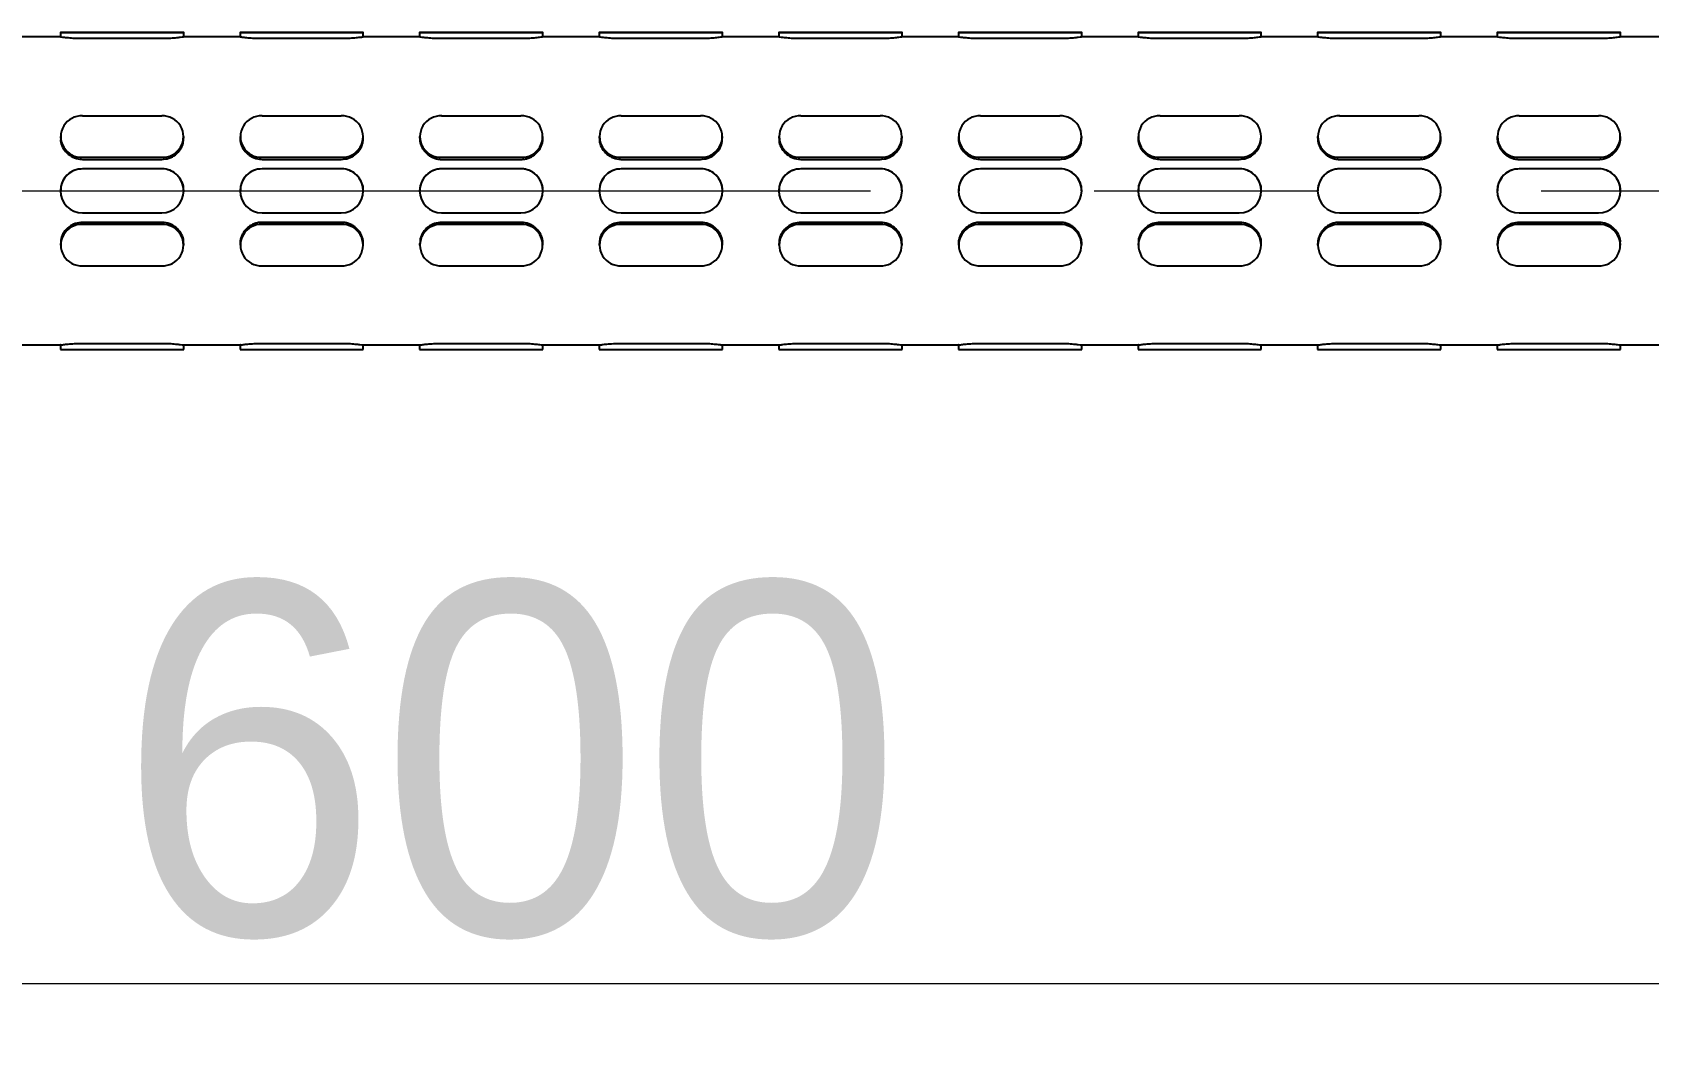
# Model space of a CAD drawing. Extents: x 0 to 3255, y 0 to 2385.
# Drawn here: x 1625.6 to 1809.2, y 1131.6 to 1246.5 of the extents above; entities that cross this region are included whole.
import ezdxf

# ---------------------------------------------------------------- set-up
doc = ezdxf.new("R2010")
doc.units = 0
doc.header["$LTSCALE"] = 10
doc.header["$MEASUREMENT"] = 0
doc.header["$PDMODE"] = 3
doc.header["$PDSIZE"] = -10
doc.linetypes.add('CENTERX2', pattern=[20.32, 12.7, -2.54, 2.54, -2.54])
doc.layers.get('0').update_dxf_attribs({"linetype": 'CONTINUOUS'})
doc.layers.get('DEFPOINTS').update_dxf_attribs({"linetype": 'CONTINUOUS'})
doc.layers.add('10', color=7, linetype='CONTINUOUS')
doc.layers.add('中心线层', color=1, linetype='CENTERX2', lineweight=25)
doc.styles.add('Daelim Dimension', font='')
doc.styles.get('Daelim Dimension').set_extended_font_data('나눔고딕')
doc.dimstyles.new('DEFAULT', dxfattribs={"dimscale": 2, "dimtxt": 2, "dimasz": 2, "dimexe": 0, "dimexo": 2, "dimgap": 1, "dimtad": 1, "dimdec": 0, "dimzin": 9, "dimdsep": 46, "dimtxsty": 'Daelim Dimension', "dimcen": 0.5, "dimclrd": 5, "dimclre": 5, "dimclrt": 256, "dimadec": 1, "dimazin": 0, "dimtfac": 1, "dimtdec": 0, "dimtix": 1, "dimtmove": 0, "dimatfit": 3, "dimfxl": 1, "dimtolj": 1, "dimtzin": 1, "dimlwd": 9, "dimlwe": 9, "dimarcsym": 0})

# ---------------------------------------------------------------- blocks, each defined once
blk = doc.blocks.new('*D4')
at = {"layer": '10', "color": 5, "lineweight": 9, "transparency": 16777216}
for p, q in [((1365.83, 1162.5), (1365.83, 1138.5)), ((1966.83, 1162.5), (1966.83, 1138.5)), ((1369.83, 1138.5), (1962.83, 1138.5))]:
    blk.add_line(p, q, dxfattribs=at)
at = {"layer": '10', "color": 5, "transparency": 16777216}
for points in [[(1369.83, 1139.17), (1369.83, 1137.83), (1365.83, 1138.5)], [(1962.83, 1139.17), (1962.83, 1137.83), (1966.83, 1138.5)]]:
    blk.add_solid(points, dxfattribs=at)
at = {"layer": 'DEFPOINTS', "color": 0, "transparency": 16777216}
for p in [(1365.83, 1166.5), (1966.83, 1166.5), (1966.83, 1138.5)]:
    blk.add_point(p, dxfattribs=at)
at = {"layer": '10', "color": 7, "transparency": 16777216, "insert": (1679.9, 1184.05), "char_height": 40, "attachment_point": 2, "style": 'Daelim Dimension'}
blk.add_mtext('\\A1;600', dxfattribs=at)

msp = doc.modelspace()

# ---------------------------------------------------------------- linework, layer by layer
at = {"color": 7, "linetype": 'Continuous', "lineweight": 25}
for p, q in [((1628.87, 1246), (1622.4, 1246)), ((1628.83, 1246.5), (1628.83, 1246)), ((1640.33, 1246.5), (1631.33, 1246.5)), ((1631.33, 1246.5), (1640.33, 1246.5)), ((1631.33, 1245.82), (1640.33, 1245.82)), ((1649.24, 1246), (1642.8, 1246)), ((1642.83, 1246), (1642.83, 1246.5)), ((1649.23, 1246.5), (1649.23, 1246)), ((1660.73, 1246.5), (1651.73, 1246.5)), ((1651.73, 1246.5), (1660.73, 1246.5)), ((1651.73, 1245.82), (1660.73, 1245.82)), ((1663.23, 1246), (1663.23, 1246.5)), ((1669.67, 1246), (1663.23, 1246)), ((1669.63, 1246.5), (1669.63, 1246)), ((1681.13, 1246.5), (1672.13, 1246.5)), ((1672.13, 1246.5), (1681.13, 1246.5)), ((1672.13, 1245.82), (1681.13, 1245.82)), ((1690.07, 1246), (1683.6, 1246)), ((1683.63, 1246), (1683.63, 1246.5)), ((1690.03, 1246.5), (1690.03, 1246)), ((1701.53, 1246.5), (1692.53, 1246.5)), ((1692.53, 1246.5), (1701.53, 1246.5)), ((1692.53, 1245.82), (1701.53, 1245.82)), ((1710.47, 1246), (1704, 1246)), ((1704.03, 1246), (1704.03, 1246.5)), ((1710.43, 1246.5), (1710.43, 1246)), ((1721.93, 1246.5), (1712.93, 1246.5)), ((1712.93, 1246.5), (1721.93, 1246.5)), ((1712.93, 1245.82), (1721.93, 1245.82)), ((1730.87, 1246), (1724.4, 1246)), ((1724.43, 1246), (1724.43, 1246.5)), ((1730.83, 1246.5), (1730.83, 1246)), ((1742.33, 1246.5), (1733.33, 1246.5)), ((1733.33, 1246.5), (1742.33, 1246.5)), ((1733.33, 1245.82), (1742.33, 1245.82)), ((1751.27, 1246), (1744.8, 1246)), ((1744.83, 1246), (1744.83, 1246.5)), ((1751.23, 1246.5), (1751.23, 1246)), ((1762.73, 1246.5), (1753.73, 1246.5)), ((1753.73, 1246.5), (1762.73, 1246.5)), ((1753.73, 1245.82), (1762.73, 1245.82)), ((1771.67, 1246), (1765.2, 1246)), ((1765.23, 1246), (1765.23, 1246.5)), ((1771.63, 1246.5), (1771.63, 1246)), ((1783.13, 1246.5), (1774.13, 1246.5)), ((1774.13, 1246.5), (1783.13, 1246.5)), ((1774.13, 1245.82), (1783.13, 1245.82)), ((1792.07, 1246), (1785.6, 1246)), ((1785.63, 1246), (1785.63, 1246.5)), ((1792.03, 1246.5), (1792.03, 1246)), ((1803.53, 1246.5), (1794.53, 1246.5)), ((1794.53, 1246.5), (1803.53, 1246.5)), ((1794.53, 1245.82), (1803.53, 1245.82)), ((1812.47, 1246), (1806, 1246)), ((1806.03, 1246), (1806.03, 1246.5)), ((1640.33, 1237), (1631.33, 1237)), ((1660.73, 1237), (1651.73, 1237)), ((1681.13, 1237), (1672.13, 1237)), ((1701.53, 1237), (1692.53, 1237)), ((1721.93, 1237), (1712.93, 1237)), ((1742.33, 1237), (1733.33, 1237)), ((1762.73, 1237), (1753.73, 1237)), ((1783.13, 1237), (1774.13, 1237)), ((1803.53, 1237), (1794.53, 1237)), ((1628.83, 1234.66), (1628.83, 1234.48)), ((1642.83, 1234.48), (1642.83, 1234.66)), ((1649.23, 1234.66), (1649.23, 1234.48)), ((1663.23, 1234.48), (1663.23, 1234.66)), ((1669.63, 1234.66), (1669.63, 1234.48)), ((1683.63, 1234.48), (1683.63, 1234.66)), ((1690.03, 1234.66), (1690.03, 1234.48)), ((1704.03, 1234.48), (1704.03, 1234.66)), ((1710.43, 1234.66), (1710.43, 1234.48)), ((1724.43, 1234.48), (1724.43, 1234.66)), ((1730.83, 1234.66), (1730.83, 1234.48)), ((1744.83, 1234.48), (1744.83, 1234.66)), ((1751.23, 1234.66), (1751.23, 1234.48)), ((1765.23, 1234.48), (1765.23, 1234.66)), ((1771.63, 1234.66), (1771.63, 1234.48)), ((1785.63, 1234.48), (1785.63, 1234.66)), ((1792.03, 1234.66), (1792.03, 1234.48)), ((1806.03, 1234.48), (1806.03, 1234.66)), ((1631.33, 1232.31), (1640.33, 1232.31)), ((1631.33, 1232.07), (1640.33, 1232.07)), ((1651.73, 1232.31), (1660.73, 1232.31)), ((1651.73, 1232.07), (1660.73, 1232.07)), ((1672.13, 1232.31), (1681.13, 1232.31)), ((1672.13, 1232.07), (1681.13, 1232.07)), ((1692.53, 1232.31), (1701.53, 1232.31)), ((1692.53, 1232.07), (1701.53, 1232.07)), ((1712.93, 1232.31), (1721.93, 1232.31)), ((1712.93, 1232.07), (1721.93, 1232.07)), ((1733.33, 1232.31), (1742.33, 1232.31)), ((1733.33, 1232.07), (1742.33, 1232.07)), ((1753.73, 1232.31), (1762.73, 1232.31)), ((1753.73, 1232.07), (1762.73, 1232.07)), ((1774.13, 1232.31), (1783.13, 1232.31)), ((1774.13, 1232.07), (1783.13, 1232.07)), ((1794.53, 1232.31), (1803.53, 1232.31)), ((1794.53, 1232.07), (1803.53, 1232.07)), ((1640.33, 1231), (1631.33, 1231)), ((1640.33, 1231), (1631.33, 1231)), ((1660.73, 1231), (1651.73, 1231)), ((1660.73, 1231), (1651.73, 1231)), ((1681.13, 1231), (1672.13, 1231)), ((1681.13, 1231), (1672.13, 1231)), ((1701.53, 1231), (1692.53, 1231)), ((1701.53, 1231), (1692.53, 1231)), ((1721.93, 1231), (1712.93, 1231)), ((1721.93, 1231), (1712.93, 1231)), ((1742.33, 1231), (1733.33, 1231)), ((1742.33, 1231), (1733.33, 1231)), ((1762.73, 1231), (1753.73, 1231)), ((1762.73, 1231), (1753.73, 1231)), ((1783.13, 1231), (1774.13, 1231)), ((1783.13, 1231), (1774.13, 1231)), ((1803.53, 1231), (1794.53, 1231)), ((1803.53, 1231), (1794.53, 1231)), ((1628.83, 1228.5), (1628.83, 1228.5)), ((1642.83, 1228.5), (1642.83, 1228.5)), ((1649.23, 1228.5), (1649.23, 1228.5)), ((1663.23, 1228.5), (1663.23, 1228.5)), ((1669.63, 1228.5), (1669.63, 1228.5)), ((1683.63, 1228.5), (1683.63, 1228.5)), ((1690.03, 1228.5), (1690.03, 1228.5)), ((1704.03, 1228.5), (1704.03, 1228.5)), ((1710.43, 1228.5), (1710.43, 1228.5)), ((1724.43, 1228.5), (1724.43, 1228.5)), ((1730.83, 1228.5), (1730.83, 1228.5)), ((1744.83, 1228.5), (1744.83, 1228.5)), ((1751.23, 1228.5), (1751.23, 1228.5)), ((1765.23, 1228.5), (1765.23, 1228.5)), ((1771.63, 1228.5), (1771.63, 1228.5)), ((1785.63, 1228.5), (1785.63, 1228.5)), ((1792.03, 1228.5), (1792.03, 1228.5)), ((1806.03, 1228.5), (1806.03, 1228.5)), ((1631.33, 1226), (1640.33, 1226)), ((1640.33, 1224.92), (1631.33, 1224.92)), ((1640.33, 1224.69), (1631.33, 1224.69)), ((1651.73, 1226), (1660.73, 1226)), ((1660.73, 1224.92), (1651.73, 1224.92)), ((1660.73, 1224.69), (1651.73, 1224.69)), ((1672.13, 1226), (1681.13, 1226)), ((1681.13, 1224.92), (1672.13, 1224.92)), ((1681.13, 1224.69), (1672.13, 1224.69)), ((1692.53, 1226), (1701.53, 1226)), ((1701.53, 1224.92), (1692.53, 1224.92)), ((1701.53, 1224.69), (1692.53, 1224.69)), ((1712.93, 1226), (1721.93, 1226)), ((1721.93, 1224.92), (1712.93, 1224.92)), ((1721.93, 1224.69), (1712.93, 1224.69)), ((1733.33, 1226), (1742.33, 1226)), ((1742.33, 1224.92), (1733.33, 1224.92)), ((1742.33, 1224.69), (1733.33, 1224.69)), ((1753.73, 1226), (1762.73, 1226)), ((1762.73, 1224.92), (1753.73, 1224.92)), ((1762.73, 1224.69), (1753.73, 1224.69)), ((1774.13, 1226), (1783.13, 1226)), ((1783.13, 1224.92), (1774.13, 1224.92)), ((1783.13, 1224.69), (1774.13, 1224.69)), ((1794.53, 1226), (1803.53, 1226)), ((1803.53, 1224.92), (1794.53, 1224.92)), ((1803.53, 1224.69), (1794.53, 1224.69)), ((1628.83, 1222.52), (1628.83, 1222.34)), ((1642.83, 1222.34), (1642.83, 1222.52)), ((1649.23, 1222.51), (1649.23, 1222.34)), ((1663.23, 1222.34), (1663.23, 1222.51)), ((1669.63, 1222.52), (1669.63, 1222.34)), ((1683.63, 1222.34), (1683.63, 1222.52)), ((1690.03, 1222.52), (1690.03, 1222.34)), ((1704.03, 1222.34), (1704.03, 1222.52)), ((1710.43, 1222.52), (1710.43, 1222.34)), ((1724.43, 1222.34), (1724.43, 1222.52)), ((1730.83, 1222.51), (1730.83, 1222.34)), ((1744.83, 1222.34), (1744.83, 1222.51)), ((1751.23, 1222.52), (1751.23, 1222.34)), ((1765.23, 1222.34), (1765.23, 1222.52)), ((1771.63, 1222.51), (1771.63, 1222.34)), ((1785.63, 1222.34), (1785.63, 1222.51)), ((1792.03, 1222.52), (1792.03, 1222.34)), ((1806.03, 1222.34), (1806.03, 1222.52)), ((1631.33, 1219.99), (1640.33, 1219.99)), ((1651.73, 1219.99), (1660.73, 1219.99)), ((1672.13, 1219.99), (1681.13, 1219.99)), ((1692.53, 1219.99), (1701.53, 1219.99)), ((1712.93, 1219.99), (1721.93, 1219.99)), ((1733.33, 1219.99), (1742.33, 1219.99)), ((1753.73, 1219.99), (1762.73, 1219.99)), ((1774.13, 1219.99), (1783.13, 1219.99)), ((1794.53, 1219.99), (1803.53, 1219.99)), ((1622.4, 1211), (1628.87, 1211)), ((1628.83, 1211), (1628.83, 1210.5)), ((1631.33, 1211.18), (1640.33, 1211.18)), ((1631.33, 1210.5), (1640.33, 1210.5)), ((1642.8, 1211), (1649.27, 1211)), ((1642.83, 1210.5), (1642.83, 1211)), ((1649.23, 1211), (1649.23, 1210.5)), ((1651.73, 1211.18), (1660.73, 1211.18)), ((1651.73, 1210.5), (1660.73, 1210.5)), ((1663.2, 1211), (1669.67, 1211)), ((1663.23, 1210.5), (1663.23, 1211)), ((1669.63, 1211), (1669.63, 1210.5)), ((1672.13, 1211.18), (1681.13, 1211.18)), ((1672.13, 1210.5), (1681.13, 1210.5)), ((1683.6, 1211), (1690.04, 1211)), ((1683.63, 1210.5), (1683.63, 1211)), ((1690.03, 1211), (1690.03, 1210.5)), ((1692.53, 1211.18), (1701.53, 1211.18)), ((1692.53, 1210.5), (1701.53, 1210.5)), ((1704.03, 1211), (1710.47, 1211)), ((1704.03, 1210.5), (1704.03, 1211)), ((1710.43, 1211), (1710.43, 1210.5)), ((1712.93, 1211.18), (1721.93, 1211.18)), ((1712.93, 1210.5), (1721.93, 1210.5)), ((1724.4, 1211), (1730.87, 1211)), ((1724.43, 1210.5), (1724.43, 1211)), ((1730.83, 1211), (1730.83, 1210.5)), ((1733.33, 1211.18), (1742.33, 1211.18)), ((1733.33, 1210.5), (1742.33, 1210.5)), ((1744.8, 1211), (1751.27, 1211)), ((1744.83, 1210.5), (1744.83, 1211)), ((1751.23, 1211), (1751.23, 1210.5)), ((1753.73, 1211.18), (1762.73, 1211.18)), ((1753.73, 1210.5), (1762.73, 1210.5)), ((1765.2, 1211), (1771.67, 1211)), ((1765.23, 1210.5), (1765.23, 1211)), ((1771.63, 1211), (1771.63, 1210.5)), ((1774.13, 1211.18), (1783.13, 1211.18)), ((1774.13, 1210.5), (1783.13, 1210.5)), ((1785.6, 1211), (1792.07, 1211)), ((1785.63, 1210.5), (1785.63, 1211)), ((1792.03, 1211), (1792.03, 1210.5)), ((1794.53, 1211.18), (1803.53, 1211.18)), ((1794.53, 1210.5), (1803.53, 1210.5)), ((1806, 1211), (1812.47, 1211)), ((1806.03, 1210.5), (1806.03, 1211))]:
    msp.add_line(p, q, dxfattribs=at)
at = {"color": 7, "linetype": 'Continuous', "lineweight": 25, "flags": 128}
for points in [[(1631.33, 1246.5), (1630.38, 1246.5), (1629.57, 1246.5), (1629.02, 1246.5), (1628.83, 1246.5), (1629.02, 1246.5), (1629.57, 1246.5), (1630.38, 1246.5), (1631.33, 1246.5)], [(1640.33, 1246.5), (1641.29, 1246.5), (1642.1, 1246.5), (1642.64, 1246.5), (1642.83, 1246.5), (1642.64, 1246.5), (1642.1, 1246.5), (1641.29, 1246.5), (1640.33, 1246.5)], [(1651.73, 1246.5), (1650.78, 1246.5), (1649.97, 1246.5), (1649.42, 1246.5), (1649.23, 1246.5), (1649.42, 1246.5), (1649.97, 1246.5), (1650.78, 1246.5), (1651.73, 1246.5)], [(1660.73, 1246.5), (1661.69, 1246.5), (1662.5, 1246.5), (1663.04, 1246.5), (1663.23, 1246.5), (1663.04, 1246.5), (1662.5, 1246.5), (1661.69, 1246.5), (1660.73, 1246.5)], [(1672.13, 1246.5), (1671.18, 1246.5), (1670.37, 1246.5), (1669.82, 1246.5), (1669.63, 1246.5), (1669.82, 1246.5), (1670.37, 1246.5), (1671.18, 1246.5), (1672.13, 1246.5)], [(1681.13, 1246.5), (1682.09, 1246.5), (1682.9, 1246.5), (1683.44, 1246.5), (1683.63, 1246.5), (1683.44, 1246.5), (1682.9, 1246.5), (1682.09, 1246.5), (1681.13, 1246.5)], [(1692.53, 1246.5), (1691.58, 1246.5), (1690.77, 1246.5), (1690.22, 1246.5), (1690.03, 1246.5), (1690.22, 1246.5), (1690.77, 1246.5), (1691.58, 1246.5), (1692.53, 1246.5)], [(1701.53, 1246.5), (1702.49, 1246.5), (1703.3, 1246.5), (1703.84, 1246.5), (1704.03, 1246.5), (1703.84, 1246.5), (1703.3, 1246.5), (1702.49, 1246.5), (1701.53, 1246.5)], [(1712.93, 1246.5), (1711.98, 1246.5), (1711.17, 1246.5), (1710.62, 1246.5), (1710.43, 1246.5), (1710.62, 1246.5), (1711.17, 1246.5), (1711.98, 1246.5), (1712.93, 1246.5)], [(1721.93, 1246.5), (1722.89, 1246.5), (1723.7, 1246.5), (1724.24, 1246.5), (1724.43, 1246.5), (1724.24, 1246.5), (1723.7, 1246.5), (1722.89, 1246.5), (1721.93, 1246.5)], [(1733.33, 1246.5), (1732.38, 1246.5), (1731.57, 1246.5), (1731.02, 1246.5), (1730.83, 1246.5), (1731.02, 1246.5), (1731.57, 1246.5), (1732.38, 1246.5), (1733.33, 1246.5)], [(1742.33, 1246.5), (1743.29, 1246.5), (1744.1, 1246.5), (1744.64, 1246.5), (1744.83, 1246.5), (1744.64, 1246.5), (1744.1, 1246.5), (1743.29, 1246.5), (1742.33, 1246.5)], [(1753.73, 1246.5), (1752.78, 1246.5), (1751.97, 1246.5), (1751.42, 1246.5), (1751.23, 1246.5), (1751.42, 1246.5), (1751.97, 1246.5), (1752.78, 1246.5), (1753.73, 1246.5)], [(1762.73, 1246.5), (1763.69, 1246.5), (1764.5, 1246.5), (1765.04, 1246.5), (1765.23, 1246.5), (1765.04, 1246.5), (1764.5, 1246.5), (1763.69, 1246.5), (1762.73, 1246.5)], [(1774.13, 1246.5), (1773.18, 1246.5), (1772.37, 1246.5), (1771.82, 1246.5), (1771.63, 1246.5), (1771.82, 1246.5), (1772.37, 1246.5), (1773.18, 1246.5), (1774.13, 1246.5)], [(1783.13, 1246.5), (1784.09, 1246.5), (1784.9, 1246.5), (1785.44, 1246.5), (1785.63, 1246.5), (1785.44, 1246.5), (1784.9, 1246.5), (1784.09, 1246.5), (1783.13, 1246.5)], [(1794.53, 1246.5), (1793.58, 1246.5), (1792.77, 1246.5), (1792.22, 1246.5), (1792.03, 1246.5), (1792.22, 1246.5), (1792.77, 1246.5), (1793.58, 1246.5), (1794.53, 1246.5)], [(1803.53, 1246.5), (1804.49, 1246.5), (1805.3, 1246.5), (1805.84, 1246.5), (1806.03, 1246.5), (1805.84, 1246.5), (1805.3, 1246.5), (1804.49, 1246.5), (1803.53, 1246.5)], [(1628.83, 1210.5), (1629.02, 1210.5), (1629.57, 1210.5), (1630.38, 1210.5), (1631.33, 1210.5)], [(1640.33, 1210.5), (1641.29, 1210.5), (1642.1, 1210.5), (1642.64, 1210.5), (1642.83, 1210.5)], [(1649.23, 1210.5), (1649.42, 1210.5), (1649.97, 1210.5), (1650.78, 1210.5), (1651.73, 1210.5)], [(1660.73, 1210.5), (1661.69, 1210.5), (1662.5, 1210.5), (1663.04, 1210.5), (1663.23, 1210.5)], [(1669.63, 1210.5), (1669.82, 1210.5), (1670.37, 1210.5), (1671.18, 1210.5), (1672.13, 1210.5)], [(1681.13, 1210.5), (1682.09, 1210.5), (1682.9, 1210.5), (1683.44, 1210.5), (1683.63, 1210.5)], [(1690.03, 1210.5), (1690.22, 1210.5), (1690.77, 1210.5), (1691.58, 1210.5), (1692.53, 1210.5)], [(1701.53, 1210.5), (1702.49, 1210.5), (1703.3, 1210.5), (1703.84, 1210.5), (1704.03, 1210.5)], [(1710.43, 1210.5), (1710.62, 1210.5), (1711.17, 1210.5), (1711.98, 1210.5), (1712.93, 1210.5)], [(1721.93, 1210.5), (1722.89, 1210.5), (1723.7, 1210.5), (1724.24, 1210.5), (1724.43, 1210.5)], [(1730.83, 1210.5), (1731.02, 1210.5), (1731.57, 1210.5), (1732.38, 1210.5), (1733.33, 1210.5)], [(1742.33, 1210.5), (1743.29, 1210.5), (1744.1, 1210.5), (1744.64, 1210.5), (1744.83, 1210.5)], [(1751.23, 1210.5), (1751.42, 1210.5), (1751.97, 1210.5), (1752.78, 1210.5), (1753.73, 1210.5)], [(1762.73, 1210.5), (1763.69, 1210.5), (1764.5, 1210.5), (1765.04, 1210.5), (1765.23, 1210.5)], [(1771.63, 1210.5), (1771.82, 1210.5), (1772.37, 1210.5), (1773.18, 1210.5), (1774.13, 1210.5)], [(1783.13, 1210.5), (1784.09, 1210.5), (1784.9, 1210.5), (1785.44, 1210.5), (1785.63, 1210.5)], [(1792.03, 1210.5), (1792.22, 1210.5), (1792.77, 1210.5), (1793.58, 1210.5), (1794.53, 1210.5)], [(1803.53, 1210.5), (1804.49, 1210.5), (1805.3, 1210.5), (1805.84, 1210.5), (1806.03, 1210.5)]]:
    msp.add_lwpolyline(points, dxfattribs=at)
at = {"color": 7, "linetype": 'Continuous', "lineweight": 25}
for centre, radius, start, end in [((1631.22, 1234.66), 2.35, 87.1336, 272.8664), ((1640.45, 1234.66), 2.35, 267.1336, 92.8664), ((1651.62, 1234.66), 2.35, 87.1336, 272.8664), ((1660.85, 1234.66), 2.35, 267.1336, 92.8664), ((1672.02, 1234.66), 2.35, 87.1336, 272.8664), ((1681.25, 1234.66), 2.35, 267.1336, 92.8664), ((1692.42, 1234.66), 2.35, 87.1336, 272.8664), ((1701.65, 1234.66), 2.35, 267.1336, 92.8664), ((1712.82, 1234.66), 2.35, 87.1336, 272.8664), ((1722.05, 1234.66), 2.35, 267.1336, 92.8664), ((1733.22, 1234.66), 2.35, 87.1336, 272.8664), ((1742.45, 1234.66), 2.35, 267.1336, 92.8664), ((1753.62, 1234.66), 2.35, 87.1336, 272.8664), ((1762.85, 1234.66), 2.35, 267.1336, 92.8664), ((1774.02, 1234.66), 2.35, 87.1336, 272.8664), ((1783.25, 1234.66), 2.35, 267.1336, 92.8664), ((1794.42, 1234.66), 2.35, 87.1336, 272.8664), ((1803.65, 1234.66), 2.35, 267.1336, 92.8664), ((1631.33, 1228.5), 2.5, 90, 270), ((1640.33, 1228.5), 2.5, 270, 90), ((1651.73, 1228.5), 2.5, 90, 270), ((1660.73, 1228.5), 2.5, 270, 90), ((1672.13, 1228.5), 2.5, 90, 270), ((1681.13, 1228.5), 2.5, 270, 90), ((1692.53, 1228.5), 2.5, 90, 270), ((1701.53, 1228.5), 2.5, 270, 90), ((1712.93, 1228.5), 2.5, 90, 270), ((1721.93, 1228.5), 2.5, 270, 90), ((1733.33, 1228.5), 2.5, 90, 270), ((1742.33, 1228.5), 2.5, 270, 90), ((1753.73, 1228.5), 2.5, 90, 270), ((1762.73, 1228.5), 2.5, 270, 90), ((1774.13, 1228.5), 2.5, 90, 270), ((1783.13, 1228.5), 2.5, 270, 90), ((1794.53, 1228.5), 2.5, 90, 270), ((1803.53, 1228.5), 2.5, 270, 90), ((1631.22, 1222.34), 2.35, 87.1314, 272.8686), ((1640.45, 1222.34), 2.35, 267.1314, 92.8686), ((1651.62, 1222.34), 2.35, 87.1314, 272.8686), ((1660.85, 1222.34), 2.35, 267.1314, 92.8686), ((1672.02, 1222.34), 2.35, 87.1314, 272.8686), ((1681.25, 1222.34), 2.35, 267.1314, 92.8686), ((1692.42, 1222.34), 2.35, 87.1314, 272.8686), ((1701.65, 1222.34), 2.35, 267.1314, 92.8686), ((1712.82, 1222.34), 2.35, 87.1314, 272.8686), ((1722.05, 1222.34), 2.35, 267.1314, 92.8686), ((1733.22, 1222.34), 2.35, 87.1314, 272.8686), ((1742.45, 1222.34), 2.35, 267.1314, 92.8686), ((1753.62, 1222.34), 2.35, 87.1314, 272.8686), ((1762.85, 1222.34), 2.35, 267.1314, 92.8686), ((1774.02, 1222.34), 2.35, 87.1314, 272.8686), ((1783.25, 1222.34), 2.35, 267.1314, 92.8686), ((1794.42, 1222.34), 2.35, 87.1314, 272.8686), ((1803.65, 1222.34), 2.35, 267.1314, 92.8686)]:
    msp.add_arc(centre, radius, start, end, dxfattribs=at)
for points, knots in [([(1628.87, 1246), (1628.86, 1246), (1628.82, 1246), (1629.05, 1245.97), (1629.52, 1245.91), (1630.22, 1245.85), (1630.86, 1245.82), (1631.24, 1245.82), (1631.33, 1245.82)], [0, 0, 0, 0, 0.071188, 0.283484, 0.496529, 0.71147, 0.926531, 1, 1, 1, 1]), ([(1640.33, 1245.82), (1640.61, 1245.82), (1641.17, 1245.83), (1641.92, 1245.89), (1642.48, 1245.95), (1642.8, 1246), (1642.8, 1246), (1642.8, 1246)], [0, 0, 0, 0, 0.213281, 0.426508, 0.641108, 0.856624, 1, 1, 1, 1]), ([(1649.24, 1246), (1649.24, 1246), (1649.24, 1246), (1649.32, 1245.99), (1649.47, 1245.97), (1649.68, 1245.94), (1649.95, 1245.91), (1650.27, 1245.88), (1650.63, 1245.85), (1651.03, 1245.83), (1651.35, 1245.82), (1651.59, 1245.82), (1651.69, 1245.82), (1651.73, 1245.82)], [0, 0, 0, 0, 0.070892, 0.175589, 0.283303, 0.388383, 0.496457, 0.602455, 0.71152, 0.817556, 0.926719, 0.963297, 1, 1, 1, 1]), ([(1660.73, 1245.82), (1660.87, 1245.82), (1661.15, 1245.82), (1661.56, 1245.84), (1661.94, 1245.86), (1662.29, 1245.89), (1662.6, 1245.92), (1662.86, 1245.95), (1663.05, 1245.97), (1663.18, 1245.99), (1663.24, 1246), (1663.23, 1246), (1663.23, 1246)], [0, 0, 0, 0, 0.105072, 0.213211, 0.318278, 0.426355, 0.532096, 0.640875, 0.747041, 0.856327, 0.961762, 1, 1, 1, 1]), ([(1669.67, 1246), (1669.66, 1246), (1669.62, 1246), (1669.85, 1245.97), (1670.32, 1245.91), (1671.02, 1245.85), (1671.66, 1245.82), (1672.04, 1245.82), (1672.13, 1245.82)], [0, 0, 0, 0, 0.071188, 0.283484, 0.496529, 0.71147, 0.926531, 1, 1, 1, 1]), ([(1681.13, 1245.82), (1681.41, 1245.82), (1681.97, 1245.83), (1682.72, 1245.89), (1683.28, 1245.95), (1683.6, 1246), (1683.6, 1246), (1683.6, 1246)], [0, 0, 0, 0, 0.213281, 0.426508, 0.641108, 0.856624, 1, 1, 1, 1]), ([(1690.07, 1246), (1690.06, 1246), (1690.02, 1246), (1690.25, 1245.97), (1690.72, 1245.91), (1691.42, 1245.85), (1692.06, 1245.82), (1692.44, 1245.82), (1692.53, 1245.82)], [0, 0, 0, 0, 0.071188, 0.283484, 0.496529, 0.71147, 0.926531, 1, 1, 1, 1]), ([(1701.53, 1245.82), (1701.81, 1245.82), (1702.37, 1245.83), (1703.12, 1245.89), (1703.68, 1245.95), (1704, 1246), (1704, 1246), (1704, 1246)], [0, 0, 0, 0, 0.213281, 0.426508, 0.641108, 0.856624, 1, 1, 1, 1]), ([(1710.47, 1246), (1710.46, 1246), (1710.42, 1246), (1710.65, 1245.97), (1711.12, 1245.91), (1711.82, 1245.85), (1712.46, 1245.82), (1712.84, 1245.82), (1712.93, 1245.82)], [0, 0, 0, 0, 0.071188, 0.283484, 0.496529, 0.71147, 0.926531, 1, 1, 1, 1]), ([(1721.93, 1245.82), (1722.21, 1245.82), (1722.77, 1245.83), (1723.52, 1245.89), (1724.08, 1245.95), (1724.4, 1246), (1724.4, 1246), (1724.4, 1246)], [0, 0, 0, 0, 0.213281, 0.426508, 0.641108, 0.856624, 1, 1, 1, 1]), ([(1730.87, 1246), (1730.86, 1246), (1730.82, 1246), (1731.05, 1245.97), (1731.52, 1245.91), (1732.22, 1245.85), (1732.86, 1245.82), (1733.24, 1245.82), (1733.33, 1245.82)], [0, 0, 0, 0, 0.071188, 0.283484, 0.496529, 0.71147, 0.926531, 1, 1, 1, 1]), ([(1742.33, 1245.82), (1742.61, 1245.82), (1743.17, 1245.83), (1743.92, 1245.89), (1744.48, 1245.95), (1744.8, 1246), (1744.8, 1246), (1744.8, 1246)], [0, 0, 0, 0, 0.213281, 0.426508, 0.641108, 0.856624, 1, 1, 1, 1]), ([(1751.27, 1246), (1751.26, 1246), (1751.22, 1246), (1751.45, 1245.97), (1751.92, 1245.91), (1752.62, 1245.85), (1753.26, 1245.82), (1753.64, 1245.82), (1753.73, 1245.82)], [0, 0, 0, 0, 0.071188, 0.283484, 0.496529, 0.71147, 0.926531, 1, 1, 1, 1]), ([(1762.73, 1245.82), (1763.01, 1245.82), (1763.57, 1245.83), (1764.32, 1245.89), (1764.88, 1245.95), (1765.2, 1246), (1765.2, 1246), (1765.2, 1246)], [0, 0, 0, 0, 0.213281, 0.426508, 0.641108, 0.856624, 1, 1, 1, 1]), ([(1771.67, 1246), (1771.66, 1246), (1771.62, 1246), (1771.85, 1245.97), (1772.32, 1245.91), (1773.02, 1245.85), (1773.66, 1245.82), (1774.04, 1245.82), (1774.13, 1245.82)], [0, 0, 0, 0, 0.071188, 0.283484, 0.496529, 0.71147, 0.926531, 1, 1, 1, 1]), ([(1783.13, 1245.82), (1783.41, 1245.82), (1783.97, 1245.83), (1784.72, 1245.89), (1785.28, 1245.95), (1785.6, 1246), (1785.6, 1246), (1785.6, 1246)], [0, 0, 0, 0, 0.213281, 0.426508, 0.641108, 0.856624, 1, 1, 1, 1]), ([(1792.07, 1246), (1792.06, 1246), (1792.02, 1246), (1792.25, 1245.97), (1792.72, 1245.91), (1793.42, 1245.85), (1794.06, 1245.82), (1794.44, 1245.82), (1794.53, 1245.82)], [0, 0, 0, 0, 0.071188, 0.283484, 0.496529, 0.71147, 0.926531, 1, 1, 1, 1]), ([(1803.53, 1245.82), (1803.81, 1245.82), (1804.37, 1245.83), (1805.12, 1245.89), (1805.68, 1245.95), (1806, 1246), (1806, 1246), (1806, 1246)], [0, 0, 0, 0, 0.213281, 0.426508, 0.641108, 0.856624, 1, 1, 1, 1]), ([(1628.87, 1234.48), (1628.86, 1234.4), (1628.82, 1234.05), (1629.05, 1233.44), (1629.52, 1232.77), (1630.22, 1232.28), (1630.86, 1232.09), (1631.24, 1232.08), (1631.33, 1232.07)], [0, 0, 0, 0, 0.070496, 0.28295, 0.496154, 0.711255, 0.926476, 1, 1, 1, 1]), ([(1640.33, 1232.07), (1640.61, 1232.1), (1641.17, 1232.15), (1641.92, 1232.57), (1642.48, 1233.19), (1642.8, 1233.86), (1642.8, 1234.31), (1642.8, 1234.48)], [0, 0, 0, 0, 0.213248, 0.426444, 0.641012, 0.856495, 1, 1, 1, 1]), ([(1649.27, 1234.48), (1649.26, 1234.4), (1649.22, 1234.05), (1649.45, 1233.44), (1649.92, 1232.77), (1650.62, 1232.28), (1651.26, 1232.09), (1651.64, 1232.08), (1651.73, 1232.07)], [0, 0, 0, 0, 0.070496, 0.28295, 0.496154, 0.711255, 0.926476, 1, 1, 1, 1]), ([(1660.73, 1232.07), (1661.01, 1232.1), (1661.57, 1232.15), (1662.32, 1232.57), (1662.88, 1233.19), (1663.2, 1233.86), (1663.2, 1234.31), (1663.2, 1234.48)], [0, 0, 0, 0, 0.213248, 0.426444, 0.641012, 0.856495, 1, 1, 1, 1]), ([(1669.64, 1234.48), (1669.64, 1234.4), (1669.64, 1234.18), (1669.72, 1233.83), (1669.87, 1233.46), (1670.08, 1233.11), (1670.35, 1232.8), (1670.67, 1232.53), (1671.03, 1232.31), (1671.43, 1232.16), (1671.75, 1232.1), (1671.99, 1232.08), (1672.09, 1232.07), (1672.13, 1232.07)], [0, 0, 0, 0, 0.070666, 0.175389, 0.283129, 0.388235, 0.496335, 0.602358, 0.71145, 0.817511, 0.926701, 0.963288, 1, 1, 1, 1]), ([(1681.13, 1232.07), (1681.27, 1232.08), (1681.55, 1232.09), (1681.96, 1232.2), (1682.34, 1232.37), (1682.69, 1232.59), (1683, 1232.88), (1683.26, 1233.2), (1683.45, 1233.57), (1683.58, 1233.95), (1683.64, 1234.26), (1683.63, 1234.44), (1683.63, 1234.48)], [0, 0, 0, 0, 0.105109, 0.213286, 0.318389, 0.426504, 0.532281, 0.641098, 0.747302, 0.856626, 0.962098, 1, 1, 1, 1]), ([(1690.07, 1234.48), (1690.06, 1234.4), (1690.02, 1234.05), (1690.25, 1233.44), (1690.72, 1232.77), (1691.42, 1232.28), (1692.06, 1232.09), (1692.44, 1232.08), (1692.53, 1232.07)], [0, 0, 0, 0, 0.070496, 0.28295, 0.496154, 0.711255, 0.926476, 1, 1, 1, 1]), ([(1701.53, 1232.07), (1701.81, 1232.1), (1702.37, 1232.15), (1703.12, 1232.57), (1703.68, 1233.19), (1704, 1233.86), (1704, 1234.31), (1704, 1234.48)], [0, 0, 0, 0, 0.213248, 0.426444, 0.641012, 0.856495, 1, 1, 1, 1]), ([(1710.47, 1234.48), (1710.46, 1234.4), (1710.42, 1234.05), (1710.65, 1233.44), (1711.12, 1232.77), (1711.82, 1232.28), (1712.46, 1232.09), (1712.84, 1232.08), (1712.93, 1232.07)], [0, 0, 0, 0, 0.070496, 0.28295, 0.496154, 0.711255, 0.926476, 1, 1, 1, 1]), ([(1721.93, 1232.07), (1722.21, 1232.1), (1722.77, 1232.15), (1723.52, 1232.57), (1724.08, 1233.19), (1724.4, 1233.86), (1724.4, 1234.31), (1724.4, 1234.48)], [0, 0, 0, 0, 0.213248, 0.426444, 0.641012, 0.856495, 1, 1, 1, 1]), ([(1730.87, 1234.48), (1730.86, 1234.4), (1730.82, 1234.05), (1731.05, 1233.44), (1731.52, 1232.77), (1732.22, 1232.28), (1732.86, 1232.09), (1733.24, 1232.08), (1733.33, 1232.07)], [0, 0, 0, 0, 0.070496, 0.28295, 0.496154, 0.711255, 0.926476, 1, 1, 1, 1]), ([(1742.33, 1232.07), (1742.61, 1232.1), (1743.17, 1232.15), (1743.92, 1232.57), (1744.48, 1233.19), (1744.8, 1233.86), (1744.8, 1234.31), (1744.8, 1234.48)], [0, 0, 0, 0, 0.213248, 0.426444, 0.641012, 0.856495, 1, 1, 1, 1]), ([(1751.27, 1234.48), (1751.26, 1234.4), (1751.22, 1234.05), (1751.45, 1233.44), (1751.92, 1232.77), (1752.62, 1232.28), (1753.26, 1232.09), (1753.64, 1232.08), (1753.73, 1232.07)], [0, 0, 0, 0, 0.070496, 0.28295, 0.496154, 0.711255, 0.926476, 1, 1, 1, 1]), ([(1762.73, 1232.07), (1763.01, 1232.1), (1763.57, 1232.15), (1764.32, 1232.57), (1764.88, 1233.19), (1765.2, 1233.86), (1765.2, 1234.31), (1765.2, 1234.48)], [0, 0, 0, 0, 0.213248, 0.426444, 0.641012, 0.856495, 1, 1, 1, 1]), ([(1771.64, 1234.48), (1771.64, 1234.4), (1771.64, 1234.18), (1771.72, 1233.83), (1771.87, 1233.46), (1772.08, 1233.11), (1772.35, 1232.8), (1772.67, 1232.53), (1773.03, 1232.31), (1773.43, 1232.16), (1773.75, 1232.1), (1773.99, 1232.08), (1774.09, 1232.07), (1774.13, 1232.07)], [0, 0, 0, 0, 0.070666, 0.175389, 0.283129, 0.388235, 0.496335, 0.602358, 0.71145, 0.817511, 0.926701, 0.963288, 1, 1, 1, 1]), ([(1783.13, 1232.07), (1783.27, 1232.08), (1783.55, 1232.09), (1783.96, 1232.2), (1784.34, 1232.37), (1784.69, 1232.59), (1785, 1232.88), (1785.26, 1233.2), (1785.45, 1233.57), (1785.58, 1233.95), (1785.64, 1234.26), (1785.63, 1234.44), (1785.63, 1234.48)], [0, 0, 0, 0, 0.105109, 0.213286, 0.318389, 0.426504, 0.532281, 0.641098, 0.747302, 0.856626, 0.962098, 1, 1, 1, 1]), ([(1792.04, 1234.48), (1792.04, 1234.4), (1792.04, 1234.18), (1792.12, 1233.83), (1792.27, 1233.46), (1792.48, 1233.11), (1792.75, 1232.8), (1793.07, 1232.53), (1793.43, 1232.31), (1793.83, 1232.16), (1794.15, 1232.1), (1794.39, 1232.08), (1794.49, 1232.07), (1794.53, 1232.07)], [0, 0, 0, 0, 0.070666, 0.175389, 0.283129, 0.388235, 0.496335, 0.602358, 0.71145, 0.817511, 0.926701, 0.963288, 1, 1, 1, 1]), ([(1803.53, 1232.07), (1803.67, 1232.08), (1803.95, 1232.09), (1804.36, 1232.2), (1804.74, 1232.37), (1805.09, 1232.59), (1805.4, 1232.88), (1805.66, 1233.2), (1805.85, 1233.57), (1805.98, 1233.95), (1806.04, 1234.26), (1806.03, 1234.44), (1806.03, 1234.48)], [0, 0, 0, 0, 0.105109, 0.213286, 0.318389, 0.426504, 0.532281, 0.641098, 0.747302, 0.856626, 0.962098, 1, 1, 1, 1]), ([(1631.33, 1231), (1631.06, 1230.97), (1630.5, 1230.92), (1629.75, 1230.49), (1629.19, 1229.86), (1628.87, 1229.16), (1628.87, 1228.69), (1628.87, 1228.5)], [0, 0, 0, 0, 0.213248, 0.426444, 0.641012, 0.856495, 1, 1, 1, 1]), ([(1642.8, 1228.5), (1642.81, 1228.59), (1642.85, 1228.96), (1642.62, 1229.6), (1642.15, 1230.29), (1641.45, 1230.79), (1640.81, 1230.98), (1640.43, 1231), (1640.33, 1231)], [0, 0, 0, 0, 0.070496, 0.28295, 0.496154, 0.711255, 0.926476, 1, 1, 1, 1]), ([(1651.73, 1231), (1651.46, 1230.97), (1650.9, 1230.92), (1650.15, 1230.49), (1649.59, 1229.86), (1649.27, 1229.16), (1649.27, 1228.69), (1649.27, 1228.5)], [0, 0, 0, 0, 0.213248, 0.426444, 0.641012, 0.856495, 1, 1, 1, 1]), ([(1663.2, 1228.5), (1663.21, 1228.59), (1663.25, 1228.96), (1663.02, 1229.6), (1662.55, 1230.29), (1661.85, 1230.79), (1661.21, 1230.98), (1660.83, 1231), (1660.73, 1231)], [0, 0, 0, 0, 0.070496, 0.28295, 0.496154, 0.711255, 0.926476, 1, 1, 1, 1]), ([(1672.13, 1231), (1672, 1230.99), (1671.72, 1230.98), (1671.31, 1230.87), (1670.93, 1230.7), (1670.58, 1230.47), (1670.27, 1230.18), (1670.01, 1229.84), (1669.82, 1229.47), (1669.69, 1229.07), (1669.63, 1228.74), (1669.64, 1228.55), (1669.64, 1228.5)], [0, 0, 0, 0, 0.105109, 0.213286, 0.318389, 0.426504, 0.532281, 0.641098, 0.747302, 0.856626, 0.962098, 1, 1, 1, 1]), ([(1683.63, 1228.5), (1683.63, 1228.59), (1683.63, 1228.82), (1683.55, 1229.19), (1683.4, 1229.58), (1683.19, 1229.94), (1682.92, 1230.26), (1682.6, 1230.54), (1682.24, 1230.76), (1681.84, 1230.91), (1681.52, 1230.98), (1681.28, 1231), (1681.18, 1231), (1681.13, 1231)], [0, 0, 0, 0, 0.070666, 0.175389, 0.283129, 0.388235, 0.496335, 0.602358, 0.71145, 0.817511, 0.926701, 0.963288, 1, 1, 1, 1]), ([(1692.53, 1231), (1692.26, 1230.97), (1691.7, 1230.92), (1690.95, 1230.49), (1690.39, 1229.86), (1690.07, 1229.16), (1690.07, 1228.69), (1690.07, 1228.5)], [0, 0, 0, 0, 0.213248, 0.426444, 0.641012, 0.856495, 1, 1, 1, 1]), ([(1704, 1228.5), (1704.01, 1228.59), (1704.05, 1228.96), (1703.82, 1229.6), (1703.35, 1230.29), (1702.65, 1230.79), (1702.01, 1230.98), (1701.63, 1231), (1701.53, 1231)], [0, 0, 0, 0, 0.070496, 0.28295, 0.496154, 0.711255, 0.926476, 1, 1, 1, 1]), ([(1712.93, 1231), (1712.66, 1230.97), (1712.1, 1230.92), (1711.35, 1230.49), (1710.79, 1229.86), (1710.47, 1229.16), (1710.47, 1228.69), (1710.47, 1228.5)], [0, 0, 0, 0, 0.213248, 0.426444, 0.641012, 0.856495, 1, 1, 1, 1]), ([(1724.4, 1228.5), (1724.41, 1228.59), (1724.45, 1228.96), (1724.22, 1229.6), (1723.75, 1230.29), (1723.05, 1230.79), (1722.41, 1230.98), (1722.03, 1231), (1721.93, 1231)], [0, 0, 0, 0, 0.070496, 0.28295, 0.496154, 0.711255, 0.926476, 1, 1, 1, 1]), ([(1733.33, 1231), (1733.06, 1230.97), (1732.5, 1230.92), (1731.75, 1230.49), (1731.19, 1229.86), (1730.87, 1229.16), (1730.87, 1228.69), (1730.87, 1228.5)], [0, 0, 0, 0, 0.213248, 0.426444, 0.641012, 0.856495, 1, 1, 1, 1]), ([(1744.8, 1228.5), (1744.81, 1228.59), (1744.85, 1228.96), (1744.62, 1229.6), (1744.15, 1230.29), (1743.45, 1230.79), (1742.81, 1230.98), (1742.43, 1231), (1742.33, 1231)], [0, 0, 0, 0, 0.070496, 0.28295, 0.496154, 0.711255, 0.926476, 1, 1, 1, 1]), ([(1753.73, 1231), (1753.46, 1230.97), (1752.9, 1230.92), (1752.15, 1230.49), (1751.59, 1229.86), (1751.27, 1229.16), (1751.27, 1228.69), (1751.27, 1228.5)], [0, 0, 0, 0, 0.213248, 0.426444, 0.641012, 0.856495, 1, 1, 1, 1]), ([(1765.2, 1228.5), (1765.21, 1228.59), (1765.25, 1228.96), (1765.02, 1229.6), (1764.55, 1230.29), (1763.85, 1230.79), (1763.21, 1230.98), (1762.83, 1231), (1762.73, 1231)], [0, 0, 0, 0, 0.070496, 0.28295, 0.496154, 0.711255, 0.926476, 1, 1, 1, 1]), ([(1774.13, 1231), (1774, 1230.99), (1773.72, 1230.98), (1773.31, 1230.87), (1772.93, 1230.7), (1772.58, 1230.47), (1772.27, 1230.18), (1772.01, 1229.84), (1771.82, 1229.47), (1771.69, 1229.07), (1771.63, 1228.74), (1771.64, 1228.55), (1771.64, 1228.5)], [0, 0, 0, 0, 0.105109, 0.213286, 0.318389, 0.426504, 0.532281, 0.641098, 0.747302, 0.856626, 0.962098, 1, 1, 1, 1]), ([(1785.63, 1228.5), (1785.63, 1228.59), (1785.63, 1228.82), (1785.55, 1229.19), (1785.4, 1229.58), (1785.19, 1229.94), (1784.92, 1230.26), (1784.6, 1230.54), (1784.24, 1230.76), (1783.84, 1230.91), (1783.52, 1230.98), (1783.28, 1231), (1783.18, 1231), (1783.13, 1231)], [0, 0, 0, 0, 0.070666, 0.175389, 0.283129, 0.388235, 0.496335, 0.602358, 0.71145, 0.817511, 0.926701, 0.963288, 1, 1, 1, 1]), ([(1794.53, 1231), (1794.26, 1230.97), (1793.7, 1230.92), (1792.95, 1230.49), (1792.39, 1229.86), (1792.07, 1229.16), (1792.07, 1228.69), (1792.07, 1228.5)], [0, 0, 0, 0, 0.213248, 0.426444, 0.641012, 0.856495, 1, 1, 1, 1]), ([(1806, 1228.5), (1806.01, 1228.59), (1806.05, 1228.96), (1805.82, 1229.6), (1805.35, 1230.29), (1804.65, 1230.79), (1804.01, 1230.98), (1803.63, 1231), (1803.53, 1231)], [0, 0, 0, 0, 0.070496, 0.28295, 0.496154, 0.711255, 0.926476, 1, 1, 1, 1]), ([(1631.33, 1224.92), (1631.06, 1224.9), (1630.5, 1224.84), (1629.75, 1224.42), (1629.19, 1223.81), (1628.87, 1223.13), (1628.87, 1222.69), (1628.87, 1222.51)], [0, 0, 0, 0, 0.213248, 0.426444, 0.641012, 0.856495, 1, 1, 1, 1]), ([(1642.8, 1222.52), (1642.81, 1222.6), (1642.85, 1222.95), (1642.62, 1223.56), (1642.15, 1224.23), (1641.45, 1224.72), (1640.81, 1224.91), (1640.43, 1224.92), (1640.33, 1224.92)], [0, 0, 0, 0, 0.070496, 0.28295, 0.496154, 0.711255, 0.926476, 1, 1, 1, 1]), ([(1651.73, 1224.92), (1651.6, 1224.92), (1651.32, 1224.9), (1650.91, 1224.8), (1650.53, 1224.63), (1650.18, 1224.4), (1649.87, 1224.12), (1649.61, 1223.8), (1649.42, 1223.43), (1649.29, 1223.05), (1649.23, 1222.74), (1649.24, 1222.56), (1649.24, 1222.51)], [0, 0, 0, 0, 0.105109, 0.213286, 0.318389, 0.426504, 0.532281, 0.641098, 0.747302, 0.856626, 0.962098, 1, 1, 1, 1]), ([(1663.23, 1222.51), (1663.23, 1222.6), (1663.23, 1222.82), (1663.15, 1223.16), (1663, 1223.54), (1662.79, 1223.89), (1662.52, 1224.2), (1662.2, 1224.47), (1661.84, 1224.68), (1661.44, 1224.84), (1661.12, 1224.9), (1660.88, 1224.92), (1660.78, 1224.92), (1660.73, 1224.92)], [0, 0, 0, 0, 0.070666, 0.175389, 0.283129, 0.388235, 0.496335, 0.602358, 0.71145, 0.817511, 0.926701, 0.963288, 1, 1, 1, 1]), ([(1672.13, 1224.92), (1671.86, 1224.9), (1671.3, 1224.84), (1670.55, 1224.42), (1669.99, 1223.81), (1669.67, 1223.13), (1669.67, 1222.69), (1669.67, 1222.51)], [0, 0, 0, 0, 0.213248, 0.426444, 0.641012, 0.856495, 1, 1, 1, 1]), ([(1683.6, 1222.52), (1683.61, 1222.6), (1683.65, 1222.95), (1683.42, 1223.56), (1682.95, 1224.23), (1682.25, 1224.72), (1681.61, 1224.91), (1681.23, 1224.92), (1681.13, 1224.92)], [0, 0, 0, 0, 0.070496, 0.28295, 0.496154, 0.711255, 0.926476, 1, 1, 1, 1]), ([(1692.53, 1224.92), (1692.26, 1224.9), (1691.7, 1224.84), (1690.95, 1224.42), (1690.39, 1223.81), (1690.07, 1223.13), (1690.07, 1222.69), (1690.07, 1222.51)], [0, 0, 0, 0, 0.213248, 0.426444, 0.641012, 0.856495, 1, 1, 1, 1]), ([(1704, 1222.52), (1704.01, 1222.6), (1704.05, 1222.95), (1703.82, 1223.56), (1703.35, 1224.23), (1702.65, 1224.72), (1702.01, 1224.91), (1701.63, 1224.92), (1701.53, 1224.92)], [0, 0, 0, 0, 0.070496, 0.28295, 0.496154, 0.711255, 0.926476, 1, 1, 1, 1]), ([(1712.93, 1224.92), (1712.66, 1224.9), (1712.1, 1224.84), (1711.35, 1224.42), (1710.79, 1223.81), (1710.47, 1223.13), (1710.47, 1222.69), (1710.47, 1222.51)], [0, 0, 0, 0, 0.213248, 0.426444, 0.641012, 0.856495, 1, 1, 1, 1]), ([(1724.4, 1222.52), (1724.41, 1222.6), (1724.45, 1222.95), (1724.22, 1223.56), (1723.75, 1224.23), (1723.05, 1224.72), (1722.41, 1224.91), (1722.03, 1224.92), (1721.93, 1224.92)], [0, 0, 0, 0, 0.070496, 0.28295, 0.496154, 0.711255, 0.926476, 1, 1, 1, 1]), ([(1733.33, 1224.92), (1733.2, 1224.92), (1732.92, 1224.9), (1732.51, 1224.8), (1732.13, 1224.63), (1731.78, 1224.4), (1731.47, 1224.12), (1731.21, 1223.8), (1731.02, 1223.43), (1730.89, 1223.05), (1730.83, 1222.74), (1730.84, 1222.56), (1730.84, 1222.51)], [0, 0, 0, 0, 0.105109, 0.213286, 0.318389, 0.426504, 0.532281, 0.641098, 0.747302, 0.856626, 0.962098, 1, 1, 1, 1]), ([(1744.83, 1222.51), (1744.83, 1222.6), (1744.83, 1222.82), (1744.75, 1223.16), (1744.6, 1223.54), (1744.39, 1223.89), (1744.12, 1224.2), (1743.8, 1224.47), (1743.44, 1224.68), (1743.04, 1224.84), (1742.72, 1224.9), (1742.48, 1224.92), (1742.38, 1224.92), (1742.33, 1224.92)], [0, 0, 0, 0, 0.070666, 0.175389, 0.283129, 0.388235, 0.496335, 0.602358, 0.71145, 0.817511, 0.926701, 0.963288, 1, 1, 1, 1]), ([(1753.73, 1224.92), (1753.46, 1224.9), (1752.9, 1224.84), (1752.15, 1224.42), (1751.59, 1223.81), (1751.27, 1223.13), (1751.27, 1222.69), (1751.27, 1222.51)], [0, 0, 0, 0, 0.213248, 0.426444, 0.641012, 0.856495, 1, 1, 1, 1]), ([(1765.2, 1222.52), (1765.21, 1222.6), (1765.25, 1222.95), (1765.02, 1223.56), (1764.55, 1224.23), (1763.85, 1224.72), (1763.21, 1224.91), (1762.83, 1224.92), (1762.73, 1224.92)], [0, 0, 0, 0, 0.070496, 0.28295, 0.496154, 0.711255, 0.926476, 1, 1, 1, 1]), ([(1774.13, 1224.92), (1774, 1224.92), (1773.72, 1224.9), (1773.31, 1224.8), (1772.93, 1224.63), (1772.58, 1224.4), (1772.27, 1224.12), (1772.01, 1223.8), (1771.82, 1223.43), (1771.69, 1223.05), (1771.63, 1222.74), (1771.64, 1222.56), (1771.64, 1222.51)], [0, 0, 0, 0, 0.105109, 0.213286, 0.318389, 0.426504, 0.532281, 0.641098, 0.747302, 0.856626, 0.962098, 1, 1, 1, 1]), ([(1785.63, 1222.51), (1785.63, 1222.6), (1785.63, 1222.82), (1785.55, 1223.16), (1785.4, 1223.54), (1785.19, 1223.89), (1784.92, 1224.2), (1784.6, 1224.47), (1784.24, 1224.68), (1783.84, 1224.84), (1783.52, 1224.9), (1783.28, 1224.92), (1783.18, 1224.92), (1783.13, 1224.92)], [0, 0, 0, 0, 0.070666, 0.175389, 0.283129, 0.388235, 0.496335, 0.602358, 0.71145, 0.817511, 0.926701, 0.963288, 1, 1, 1, 1]), ([(1794.53, 1224.92), (1794.26, 1224.9), (1793.7, 1224.84), (1792.95, 1224.42), (1792.39, 1223.81), (1792.07, 1223.13), (1792.07, 1222.69), (1792.07, 1222.51)], [0, 0, 0, 0, 0.213248, 0.426444, 0.641012, 0.856495, 1, 1, 1, 1]), ([(1806, 1222.52), (1806.01, 1222.6), (1806.05, 1222.95), (1805.82, 1223.56), (1805.35, 1224.23), (1804.65, 1224.72), (1804.01, 1224.91), (1803.63, 1224.92), (1803.53, 1224.92)], [0, 0, 0, 0, 0.070496, 0.28295, 0.496154, 0.711255, 0.926476, 1, 1, 1, 1]), ([(1628.87, 1211), (1628.86, 1211), (1628.82, 1211), (1629.05, 1211.03), (1629.52, 1211.09), (1630.22, 1211.15), (1630.86, 1211.18), (1631.24, 1211.18), (1631.33, 1211.18)], [0, 0, 0, 0, 0.070636, 0.283058, 0.49623, 0.711298, 0.926487, 1, 1, 1, 1]), ([(1640.33, 1211.18), (1640.61, 1211.18), (1641.17, 1211.17), (1641.92, 1211.11), (1642.48, 1211.05), (1642.8, 1211), (1642.8, 1211), (1642.8, 1211)], [0, 0, 0, 0, 0.213407, 0.426762, 0.64149, 0.857134, 1, 1, 1, 1]), ([(1649.27, 1211), (1649.26, 1211), (1649.22, 1211), (1649.45, 1211.03), (1649.92, 1211.09), (1650.62, 1211.15), (1651.26, 1211.18), (1651.64, 1211.18), (1651.73, 1211.18)], [0, 0, 0, 0, 0.070636, 0.283058, 0.49623, 0.711298, 0.926487, 1, 1, 1, 1]), ([(1660.73, 1211.18), (1661.01, 1211.18), (1661.57, 1211.17), (1662.32, 1211.11), (1662.88, 1211.05), (1663.2, 1211), (1663.2, 1211), (1663.2, 1211)], [0, 0, 0, 0, 0.213407, 0.426762, 0.64149, 0.857134, 1, 1, 1, 1]), ([(1669.67, 1211), (1669.66, 1211), (1669.62, 1211), (1669.85, 1211.03), (1670.32, 1211.09), (1671.02, 1211.15), (1671.66, 1211.18), (1672.04, 1211.18), (1672.13, 1211.18)], [0, 0, 0, 0, 0.070636, 0.283058, 0.49623, 0.711298, 0.926487, 1, 1, 1, 1]), ([(1681.13, 1211.18), (1681.41, 1211.18), (1681.97, 1211.17), (1682.72, 1211.11), (1683.28, 1211.05), (1683.6, 1211), (1683.6, 1211), (1683.6, 1211)], [0, 0, 0, 0, 0.213407, 0.426762, 0.64149, 0.857134, 1, 1, 1, 1]), ([(1690.04, 1211), (1690.04, 1211), (1690.04, 1211), (1690.12, 1211.01), (1690.27, 1211.03), (1690.48, 1211.06), (1690.75, 1211.09), (1691.07, 1211.12), (1691.43, 1211.15), (1691.83, 1211.17), (1692.15, 1211.18), (1692.39, 1211.18), (1692.49, 1211.18), (1692.53, 1211.18)], [0, 0, 0, 0, 0.070342, 0.175101, 0.282879, 0.388021, 0.496159, 0.60222, 0.711349, 0.817448, 0.926675, 0.963276, 1, 1, 1, 1]), ([(1701.53, 1211.18), (1701.67, 1211.18), (1701.95, 1211.18), (1702.36, 1211.16), (1702.74, 1211.14), (1703.09, 1211.11), (1703.4, 1211.08), (1703.66, 1211.05), (1703.85, 1211.03), (1703.98, 1211.01), (1704.04, 1211), (1704.03, 1211), (1704.03, 1211)], [0, 0, 0, 0, 0.105135, 0.213337, 0.318466, 0.426608, 0.532411, 0.641254, 0.747484, 0.856834, 0.962332, 1, 1, 1, 1]), ([(1710.47, 1211), (1710.46, 1211), (1710.42, 1211), (1710.65, 1211.03), (1711.12, 1211.09), (1711.82, 1211.15), (1712.46, 1211.18), (1712.84, 1211.18), (1712.93, 1211.18)], [0, 0, 0, 0, 0.070636, 0.283058, 0.49623, 0.711298, 0.926487, 1, 1, 1, 1]), ([(1721.93, 1211.18), (1722.21, 1211.18), (1722.77, 1211.17), (1723.52, 1211.11), (1724.08, 1211.05), (1724.4, 1211), (1724.4, 1211), (1724.4, 1211)], [0, 0, 0, 0, 0.213407, 0.426762, 0.64149, 0.857134, 1, 1, 1, 1]), ([(1730.87, 1211), (1730.86, 1211), (1730.82, 1211), (1731.05, 1211.03), (1731.52, 1211.09), (1732.22, 1211.15), (1732.86, 1211.18), (1733.24, 1211.18), (1733.33, 1211.18)], [0, 0, 0, 0, 0.070636, 0.283058, 0.49623, 0.711298, 0.926487, 1, 1, 1, 1]), ([(1742.33, 1211.18), (1742.61, 1211.18), (1743.17, 1211.17), (1743.92, 1211.11), (1744.48, 1211.05), (1744.8, 1211), (1744.8, 1211), (1744.8, 1211)], [0, 0, 0, 0, 0.213407, 0.426762, 0.64149, 0.857134, 1, 1, 1, 1]), ([(1751.27, 1211), (1751.26, 1211), (1751.22, 1211), (1751.45, 1211.03), (1751.92, 1211.09), (1752.62, 1211.15), (1753.26, 1211.18), (1753.64, 1211.18), (1753.73, 1211.18)], [0, 0, 0, 0, 0.070636, 0.283058, 0.49623, 0.711298, 0.926487, 1, 1, 1, 1]), ([(1762.73, 1211.18), (1763.01, 1211.18), (1763.57, 1211.17), (1764.32, 1211.11), (1764.88, 1211.05), (1765.2, 1211), (1765.2, 1211), (1765.2, 1211)], [0, 0, 0, 0, 0.213407, 0.426762, 0.64149, 0.857134, 1, 1, 1, 1]), ([(1771.67, 1211), (1771.66, 1211), (1771.62, 1211), (1771.85, 1211.03), (1772.32, 1211.09), (1773.02, 1211.15), (1773.66, 1211.18), (1774.04, 1211.18), (1774.13, 1211.18)], [0, 0, 0, 0, 0.070636, 0.283058, 0.49623, 0.711298, 0.926487, 1, 1, 1, 1]), ([(1783.13, 1211.18), (1783.41, 1211.18), (1783.97, 1211.17), (1784.72, 1211.11), (1785.28, 1211.05), (1785.6, 1211), (1785.6, 1211), (1785.6, 1211)], [0, 0, 0, 0, 0.213407, 0.426762, 0.64149, 0.857134, 1, 1, 1, 1]), ([(1792.07, 1211), (1792.06, 1211), (1792.02, 1211), (1792.25, 1211.03), (1792.72, 1211.09), (1793.42, 1211.15), (1794.06, 1211.18), (1794.44, 1211.18), (1794.53, 1211.18)], [0, 0, 0, 0, 0.070636, 0.283058, 0.49623, 0.711298, 0.926487, 1, 1, 1, 1]), ([(1803.53, 1211.18), (1803.81, 1211.18), (1804.37, 1211.17), (1805.12, 1211.11), (1805.68, 1211.05), (1806, 1211), (1806, 1211), (1806, 1211)], [0, 0, 0, 0, 0.213407, 0.426762, 0.64149, 0.857134, 1, 1, 1, 1])]:
    msp.add_open_spline(points, degree=3, knots=knots, dxfattribs=at)
at = {"layer": '中心线层', "linetype": 'CENTERX2', "lineweight": 18}
msp.add_line((1390.64, 1228.5), (1911.1, 1228.5), dxfattribs=at)

# ---------------------------------------------------------------- dimensions: what is measured, and where the dimension line sits
at = {"layer": '10'}
dim = msp.add_linear_dim(base=(1966.83, 1138.5), p1=(1365.83, 1166.5), p2=(1966.83, 1166.5), text='600', dimstyle='DEFAULT', override={"dimtxt": 20, "dimclrd": 5, "dimclre": 5, "dimclrt": 7}, dxfattribs=at)
dim.commit()
dim.dimension.update_dxf_attribs({"geometry": '*D4', "text_midpoint": (1679.9, 1138.5), "dimtype": 128})

doc.saveas('drawing.dxf')
